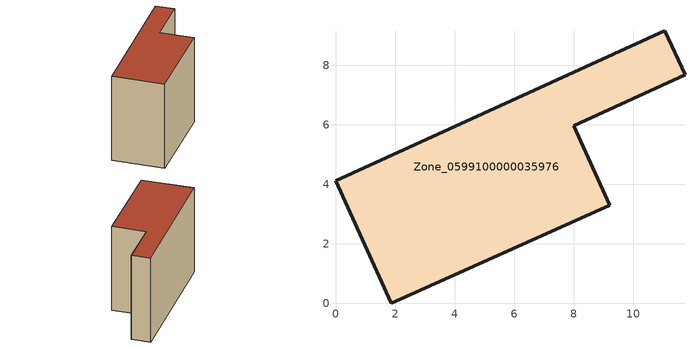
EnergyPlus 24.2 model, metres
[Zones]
Zone_0599100000035976
 floor ground (C_G): 0,4.12 11.06,9.16 11.74,7.67 8.01,5.97 9.22,3.29 1.87,0 z0
 wall outside (C_F): 1.87,0 9.22,3.29 8.01,5.97 11.74,7.67 11.06,9.16 0,4.12 1.87,0 z0:7.79
 roof outside (C_R): 11.06,9.16 0,4.12 1.87,0 9.22,3.29 8.01,5.97 11.74,7.67 z7.79
[BUILDING]
Pand.0599100000035976: North Axis=0; Terrain=City; Loads Convergence Tolerance Value=0.04; Temperature Convergence Tolerance Value=0.4; Solar Distribution=FullExterior; Maximum Number of Warmup Days=25; Minimum Number of Warmup Days=1
[Site:Location]
Rotterdam.The.Hague.AP_ZH_NLD Design_Conditions: Latitude=51.96; Longitude=4.45; Time Zone=1; Elevation=-4.5
[SITE:GROUNDTEMPERATURE:BUILDINGSURFACE]
18, 18, 18, 18, 18, 18, 18, 18, 18, 18, 18, 18
[MATERIAL] Thermal Absorptance=0.9; Solar Absorptance=0.7; Visible Absorptance=0.7
Name | Roughness | Thickness | Conductivity | Density | Specific Heat
G.TI.1946 | MediumSmooth | 0.15 | 1 | 540 | 1210
F.TI.1946 | Rough | 0.3 | 0.857143 | 1920 | 840
R.TI.1946 | MediumRough | 0.2 | 0.1 | 1500 | 1000
[CONSTRUCTION]
C_G: G.TI.1946
C_F: F.TI.1946
C_R: R.TI.1946
[ZONE]
Zone_0599100000035976: Type=1; Multiplier=1; Ceiling Height=Autocalculate; Volume=Autocalculate; Floor Area=autocalculate; Part of Total Floor Area=Yes
[ZONEINFILTRATION:DESIGNFLOWRATE]
Infil_Zone_0599100000035976: Zone or ZoneList or Space or SpaceList=Zone_0599100000035976; Schedule=AlwaysOn; Design Flow Rate Calculation Method=Flow/Area; Flow Rate per Floor Area=0.003; Constant Term Coefficient=1; Temperature Term Coefficient=0; Velocity Term Coefficient=0; Velocity Squared Term Coefficient=0
[HVACTEMPLATE:ZONE:IDEALLOADSAIRSYSTEM]
Zone_0599100000035976: Maximum Heating Supply Air Temperature=50; Minimum Cooling Supply Air Temperature=13; Maximum Heating Supply Air Humidity Ratio=0.0156; Minimum Cooling Supply Air Humidity Ratio=0.0077; Heating Limit=NoLimit; Cooling Limit=NoLimit; Dehumidification Control Type=ConstantSensibleHeatRatio; Cooling Sensible Heat Ratio=0.7; Dehumidification Setpoint=60; Humidification Control Type=None; Humidification Setpoint=30; Outdoor Air Method=None; Outdoor Air Flow Rate per Person=0.00944; Outdoor Air Flow Rate per Zone Floor Area=0; Outdoor Air Flow Rate per Zone=0; Demand Controlled Ventilation Type=None; Outdoor Air Economizer Type=NoEconomizer; Heat Recovery Type=None; Sensible Heat Recovery Effectiveness=0.7; Latent Heat Recovery Effectiveness=0.65
[ZONECONTROL:THERMOSTAT]
ThermostatControl_Zone_0599100000035976: Zone or ZoneList=Zone_0599100000035976; Control Type Schedule=DualSetpointControlType; Control 1=Thermostat_Zone_0599100000035976; Temperature Difference Between Cutout And Setpoint=0
[THERMOSTATSETPOINT:DUALSETPOINT]
Thermostat_Zone_0599100000035976: Heating Setpoint Temperature Schedule=HeatingSetpoint_Zone_0599100000035976; Cooling Setpoint Temperature Schedule=CoolingSetpoint_Zone_0599100000035976
[SCHEDULE:COMPACT]
HeatingSetpoint_Zone_0599100000035976: Through: 12/31, For: AllDays, Until: 24:00, 21
CoolingSetpoint_Zone_0599100000035976: Through: 12/31, For: AllDays, Until: 24:00, 24
DualSetpointControlType: Through: 12/31, For: AllDays, Until: 24:00, 4
AlwaysOn: Through: 12/31, For: AllDays, Until: 24:00, 1
